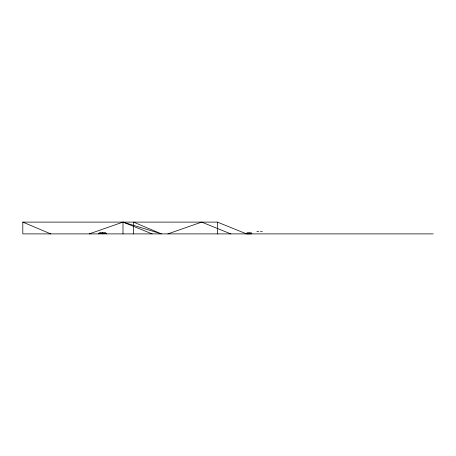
<?xml version="1.0" encoding="UTF-8"?>
<svg xmlns="http://www.w3.org/2000/svg" width="456" height="456" viewBox="0 0 456 456"><rect width="100%" height="100%" fill="white"/><g stroke="black" fill="none" stroke-linecap="round" stroke-linejoin="round"><path stroke-width="0.68" d="M98.456 233.894L98.456 233.444L100.269 232.372L104.823 232.372L106.607 233.444L106.607 233.894M89.228 233.894L122.989 222.106L161.464 233.894L133.54 222.106L133.54 233.894M167.876 233.894L201.632 222.106L230.821 233.894M433.2 233.894L22.8 233.894L22.8 222.106L217.381 222.106L246.571 233.894M256.859 231.648L258.786 231.648M260.518 231.648L262.308 231.648M98.456 233.444L106.607 233.444M152.179 233.894L122.989 222.106L122.989 233.894M22.8 222.106L50.724 233.894M102.583 232.372L102.629 233.894M251.752 233.894L251.752 233.033L246.935 233.033L246.935 233.894M250.868 233.033L250.868 233.894M250.481 233.033L250.481 233.894M249.671 233.033L249.671 233.894M249.512 233.033L249.512 233.894M249.329 233.033L249.329 233.894M248.862 233.033L248.862 233.894M248.469 233.033L248.469 233.894M248.035 233.033L248.035 233.894M247.756 233.033L247.756 233.894M247.26 233.033L247.26 233.894M217.381 222.106L217.381 233.894"/></g></svg>
